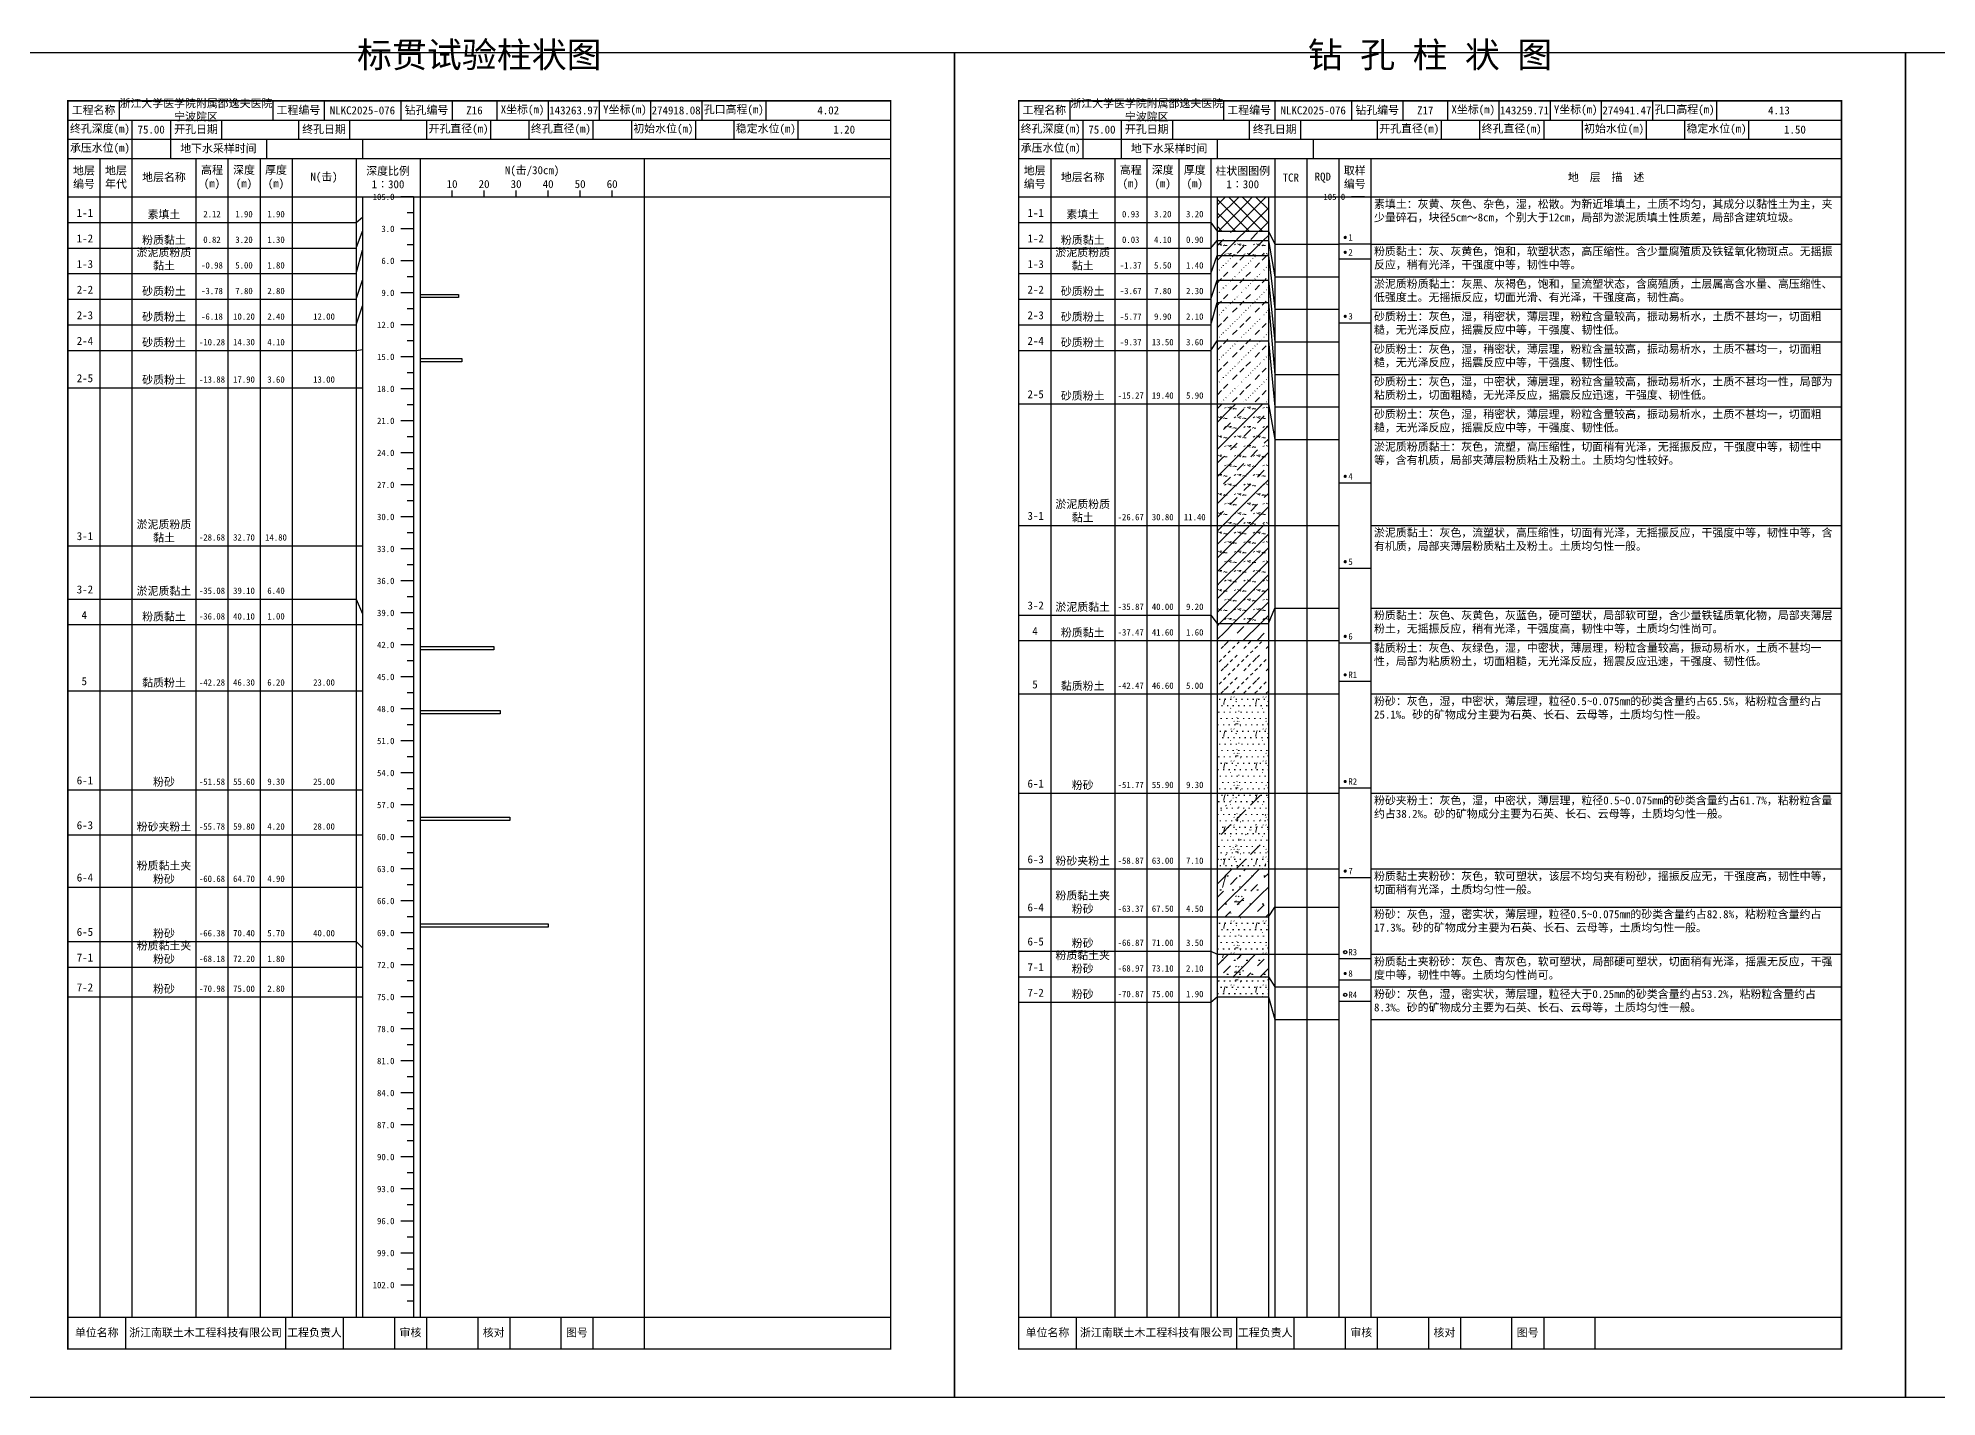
# Model space of a CAD drawing. Extents: x 297 to 65340, y 0 to 425.
# Drawn here: x 37136 to 37729, y 0 to 425 of the extents above; entities that cross this region are included whole.
import ezdxf
from ezdxf.enums import TextEntityAlignment as Align

# ---------------------------------------------------------------- set-up
doc = ezdxf.new("R2010")
doc.units = 0
doc.layers.get('0').update_dxf_attribs({"linetype": 'CONTINUOUS'})
doc.layers.add('FRAME', color=7, linetype='CONTINUOUS')
doc.layers.add('STRATUM', color=7, linetype='CONTINUOUS')
doc.layers.add('HATCH', color=7, linetype='CONTINUOUS', lineweight=13)
doc.styles.add('ST', font='')
doc.styles.get('ST').set_extended_font_data('SimSun')
pattern_1 = [(45, (0, 0), (-4.2426407, 4.2426407), [10, 0]), (45, (1.061, -3.182), (-2.1213203, 6.363961), [3, -3])]
pattern_2 = [(45, (0, 0), (-4.2426407, 4.2426407), [10, 0]), (45, (1.061, -3.182), (-2.1213203, 6.363961), [3, -3]), (26.565, (1.0741, -0.2536), (5.99982296, 5.99981224), [0.567, -12.849]), (0, (0.507, -0.2536), (0, 6), [0.567, -5.433]), (26.565, (-1.5813, 0), (5.99982296, 5.99981224), [0.567, -12.849]), (0, (-1.074, 0.2536), (0, 6), [0.567, -5.433]), (153.435, (0.5071, -0.2536), (-5.9998176, -5.36e-06), [1.134, -12.2826]), (26.565, (4.0741, 2.7464), (5.99982296, 5.99981224), [0.567, -12.849]), (0, (3.507, 2.7464), (0, 6), [0.567, -5.433]), (26.565, (1.4187, 3), (5.99982296, 5.99981224), [0.567, -12.849]), (0, (1.926, 3.2536), (0, 6), [0.567, -5.433]), (153.435, (3.5071, 2.7464), (-5.9998176, -5.36e-06), [1.134, -12.2826])]
pattern_3 = [(45.000006, (0, 0), (-7.3e-07, 6.99998237), [1.971956, -7.927535]), (45.000006, (2.813, 2.829), (-7.3e-07, 6.99998237), [1.99367, -7.905828]), (45.000006, (5.0675, 5.082), (-7.3e-07, 6.99998237), [1.813609, -8.085882]), (26.565052, (0, 3.5), (7.00000042, 7.00000017), [0.0965, -15.555976]), (36.869899, (0.7, 4.2), (6.999999835, 7.000000165), [0.197747, -34.802253]), (315.00001, (3.5, 6.976), (6.99998237, 1.2e-06), [0.033054, -9.866441]), (26.565052, (3.5, 0), (7.00000042, 7.00000017), [0.144749, -15.507727]), (26.565052, (4.2, 0.7), (7.00000042, 7.00000017), [0.10528, -15.547196]), (90.000004, (4.55, 1.05), (-7, -5e-07), [0.028767, -6.971233]), (26.565052, (4.9, 1.4), (7.00000042, 7.00000017), [0.091014, -31.213938]), (36.869899, (5.6, 2.1), (6.999999835, 7.000000165), [0.110692, -34.889308]), (45.000002, (6.3, 2.8), (-2.4e-07, 6.99998237), [0.109112, -9.790383]), (315.00001, (6.914, 3.548), (6.99998237, 1.2e-06), [0.033054, -9.866441]), (36.869898, (1.4, 4.9), (6.999999957, 7.000000043), [0.10224, -34.89776]), (53.130103, (2.1, 5.6), (13.999999763, 21.00000016), [0.134384, -34.865616]), (53.130103, (2.8, 6.3), (13.999999763, 21.00000016), [0.126246, -34.873754])]
pattern_4 = [(82.875, (-0.8346, -1.206), (0.00036925, 10.00017644), [0.08929, -80.53371]), (143.13, (-0.7336, -1.2818), (-29.99996427, 20.00005359), [0.12627, -49.87373]), (172.875, (-0.5564, -1.304), (-70.000245666, 9.99966033), [0.17857, -80.44443]), (206.565, (-0.378, -1.2147), (-9.99970493, -9.99968706), [0.19954, -22.16046]), (243.435, (-0.2887, -1.0363), (8.93e-06, -9.999696), [0.19954, -22.16146]), (255.964, (-0.1994, -0.679), (-0.00020004, -9.99950129), [0.36813, -40.86287]), (255.964, (0.1106, 0.561), (-0.00020004, -9.99950129), [1.27838, -39.95262]), (255.964, (0.179, 0.835), (-0.00020004, -9.99950129), [0.28235, -40.94865]), (216.87, (0.3694, 1.0892), (-9.99998214, -10.00001786), [0.12627, -49.87373]), (243.435, (0.2683, 1.0135), (8.93e-06, -9.999696), [0.19954, -22.16146]), (206.565, (0.548, 1.1785), (-9.99970493, -9.99968706), [0.19954, -22.16046]), (172.875, (0.725, 1.1563), (-70.000245666, 9.99966033), [0.17857, -80.44443]), (143.13, (0.826, 1.0806), (-29.99996427, 20.00005359), [0.12627, -49.87373]), (82.875, (0.815, 0.992), (0.00036925, 10.00017644), [0.08929, -80.53371]), (0, (-0.33, 0.34), (0, 10), [0.89286, -9.10714]), (0, (0.025, 0), (1, 2), [0, -1.75]), (0, (0, 0.025), (1, 2), [0, -1.75]), (0, (0, 0), (1, 2), [0, -1.75]), (0, (-0.025, 0), (1, 2), [0, -1.75]), (0, (0, -0.025), (1, 2), [0, -1.75])]
pattern_5 = [(82.875, (-1.8361, -2.6533), (0.00081235, 22.00038817), [0.196438, -177.174162]), (143.13, (-1.614, -2.82), (-65.9999214, 44.0001179), [0.277794, -109.722206]), (172.875, (-1.224, -2.8687), (-154.00054047, 21.99925272), [0.392854, -176.977746]), (206.565, (-0.831, -2.672), (-21.9993508, -21.9993115), [0.438988, -48.753012]), (243.435, (-0.635, -2.28), (1.96e-05, -21.9993312), [0.438988, -48.755212]), (255.964, (-0.4387, -1.494), (-0.0004401, -21.9989028), [0.809886, -89.898314]), (255.964, (0.2434, 1.2344), (-0.0004401, -21.9989028), [2.812436, -87.895764]), (255.964, (0.394, 1.837), (-0.0004401, -21.9989028), [0.62117, -90.08703]), (216.87, (0.8126, 2.3963), (-21.9999607, -22.0000393), [0.277794, -109.722206]), (243.435, (0.59, 2.23), (1.96e-05, -21.9993312), [0.438988, -48.755212]), (206.565, (1.205, 2.593), (-21.9993508, -21.9993115), [0.438988, -48.753012]), (172.875, (1.595, 2.544), (-154.00054047, 21.99925272), [0.392854, -176.977746]), (143.13, (1.8173, 2.3772), (-65.9999214, 44.0001179), [0.277794, -109.722206]), (82.875, (1.793, 2.1823), (0.00081235, 22.00038817), [0.196438, -177.174162]), (0, (-0.725, 0.748), (0, 22), [1.964292, -20.035708]), (0, (0.055, 0), (2.2, 4.4), [0, -3.85]), (0, (0, 0.055), (2.2, 4.4), [0, -3.85]), (0, (0, 0), (2.2, 4.4), [0, -3.85]), (0, (-0.055, 0), (2.2, 4.4), [0, -3.85]), (0, (0, -0.055), (2.2, 4.4), [0, -3.85])]

# ---------------------------------------------------------------- blocks, each defined once
blk = doc.blocks.new('SolidCircle')
at = {"const_width": 0.5}
blk.add_lwpolyline([(-0.25, 0, 1), (0.25, 0, 1)], format="xyb", close=True, dxfattribs=at)

msp = doc.modelspace()

# ---------------------------------------------------------------- hatches: boundary and pattern name
at = {"layer": 'HATCH'}
h = msp.add_hatch(dxfattribs=at)
h.set_pattern_fill('STT', color=256, style=0)
h.set_pattern_definition([(45, (0, 0), (-2.12132034, 2.12132034), [10, 0]), (135, (0, 0), (-2.12132034, -2.12132034), [10, 0])])
h.paths.add_polyline_path([(37520, 375), (37504, 375), (37504, 364.33), (37520, 364.33)])
h = msp.add_hatch(dxfattribs=at)
h.set_pattern_fill('FZNT', color=256, style=0)
h.set_pattern_definition(pattern_1)
h.paths.add_polyline_path([(37520, 364.33), (37504, 364.33), (37504, 361.33), (37520, 361.33)])
h = msp.add_hatch(dxfattribs=at)
h.set_pattern_fill('YNFNT', color=256, style=0)
h.set_pattern_definition(pattern_2)
h.paths.add_polyline_path([(37520, 361.33), (37504, 361.33), (37504, 356.67), (37520, 356.67)])
h = msp.add_hatch(dxfattribs=at)
h.set_pattern_fill('SZFT', color=256, style=0)
h.set_pattern_definition(pattern_3)
h.paths.add_polyline_path([(37520, 356.67), (37504, 356.67), (37504, 349), (37520, 349)])
h = msp.add_hatch(dxfattribs=at)
h.set_pattern_fill('SZFT', color=256, style=0)
h.set_pattern_definition(pattern_3)
h.paths.add_polyline_path([(37520, 349), (37504, 349), (37504, 342), (37520, 342)])
h = msp.add_hatch(dxfattribs=at)
h.set_pattern_fill('SZFT', color=256, style=0)
h.set_pattern_definition(pattern_3)
h.paths.add_polyline_path([(37520, 342), (37504, 342), (37504, 330), (37520, 330)])
h = msp.add_hatch(dxfattribs=at)
h.set_pattern_fill('SZFT', color=256, style=0)
h.set_pattern_definition(pattern_3)
h.paths.add_polyline_path([(37520, 330), (37504, 330), (37504, 310.33), (37520, 310.33)])
h = msp.add_hatch(dxfattribs=at)
h.set_pattern_fill('YNFNT', color=256, style=0)
h.set_pattern_definition(pattern_2)
h.paths.add_polyline_path([(37520, 310.33), (37504, 310.33), (37504, 272.33), (37520, 272.33)])
h = msp.add_hatch(dxfattribs=at)
h.set_pattern_fill('YNNT', color=256, style=0)
h.set_pattern_definition([(45, (0, 0), (-2.12132034, 2.12132034), [10, 0]), (26.565, (1.0741, -0.2536), (5.99982296, 5.99981224), [0.567, -12.849]), (0, (0.507, -0.2536), (0, 6), [0.567, -5.433]), (26.565, (-1.5813, 0), (5.99982296, 5.99981224), [0.567, -12.849]), (0, (-1.074, 0.2536), (0, 6), [0.567, -5.433]), (153.435, (0.5071, -0.2536), (-5.9998176, -5.36e-06), [1.134, -12.2826]), (26.565, (4.0741, 2.7464), (5.99982296, 5.99981224), [0.567, -12.849]), (0, (3.507, 2.7464), (0, 6), [0.567, -5.433]), (26.565, (1.4187, 3), (5.99982296, 5.99981224), [0.567, -12.849]), (0, (1.926, 3.2536), (0, 6), [0.567, -5.433]), (153.435, (3.5071, 2.7464), (-5.9998176, -5.36e-06), [1.134, -12.2826])])
h.paths.add_polyline_path([(37520, 272.33), (37504, 272.33), (37504, 241.67), (37520, 241.67)])
h = msp.add_hatch(dxfattribs=at)
h.set_pattern_fill('FZNT', color=256, style=0)
h.set_pattern_definition(pattern_1)
h.paths.add_polyline_path([(37520, 241.67), (37504, 241.67), (37504, 236.33), (37520, 236.33)])
h = msp.add_hatch(dxfattribs=at)
h.set_pattern_fill('NZFT', color=256, style=0)
h.set_pattern_definition([(45.000005, (0, 0), (-6e-07, 6.99998237), [0.947297, -8.952198]), (45.000005, (1.4, 1.4), (-6e-07, 6.99998237), [0.986898, -8.912597]), (45.000005, (2.8, 2.8), (-6e-07, 6.99998237), [1.060182, -8.839313]), (45.000005, (4.2, 4.2), (-6e-07, 6.99998237), [0.949178, -8.950318]), (45.000005, (5.6, 5.6), (-6e-07, 6.99998237), [1.036501, -8.862994]), (45.000005, (3.5, 0), (-6e-07, 6.99998237), [1.013348, -8.886147]), (45.000005, (4.9, 1.4), (-6e-07, 6.99998237), [1.078956, -12.120371]), (45.000005, (6.3, 2.8), (-6e-07, 6.99998237), [0.998824, -8.900671]), (45.000003, (0.7, 4.2), (-3.7e-07, 6.99998237), [1.05533, -8.844165]), (45.000003, (2.1, 5.6), (-3.7e-07, 6.99998237), [1.036501, -8.862994])])
h.paths.add_polyline_path([(37520, 236.33), (37504, 236.33), (37504, 219.67), (37520, 219.67)])
h = msp.add_hatch(dxfattribs=at)
h.set_pattern_fill('FS', color=256, style=0)
h.set_pattern_definition(pattern_4)
h.paths.add_polyline_path([(37520, 219.67), (37504, 219.67), (37504, 188.67), (37520, 188.67)])
h = msp.add_hatch(dxfattribs=at)
h.set_pattern_fill('FS', color=256, style=0)
h.set_pattern_definition(pattern_4)
h.paths.add_polyline_path([(37520, 188.67), (37504, 188.67), (37504, 165), (37520, 165)])
h = msp.add_hatch(dxfattribs=at)
h.set_pattern_fill('SZFT', color=256, scale=2.2, style=0)
h.set_pattern_definition([(45.000006, (0, 0), (-1.6e-06, 15.3999612), [4.338303, -17.440577]), (45.000006, (6.188, 6.223), (-1.6e-06, 15.3999612), [4.386074, -17.3928216]), (45.000006, (11.148, 11.181), (-1.6e-06, 15.3999612), [3.98994, -17.7889404]), (26.565052, (0, 7.7), (15.4000009, 15.4000004), [0.2123, -34.223147]), (36.869899, (1.54, 9.24), (15.39999964, 15.40000036), [0.4350434, -76.5649566]), (315.00001, (7.7, 15.347), (15.3999612, 2.7e-06), [0.072719, -21.70617]), (26.565052, (7.7, 0), (15.4000009, 15.4000004), [0.318448, -34.1169994]), (26.565052, (9.24, 1.54), (15.4000009, 15.4000004), [0.231616, -34.203831]), (90.000004, (10.01, 2.31), (-15.4, -1e-06), [0.0632874, -15.3367126]), (26.565052, (10.78, 3.08), (15.4000009, 15.4000004), [0.200231, -68.670664]), (36.869899, (12.32, 4.62), (15.39999964, 15.40000036), [0.2435224, -76.7564776]), (45.000002, (13.86, 6.16), (-5e-07, 15.3999612), [0.2400464, -21.5388426]), (315.00001, (15.211, 7.805), (15.3999612, 2.7e-06), [0.072719, -21.70617]), (36.869898, (3.08, 10.78), (15.3999999, 15.4000001), [0.224928, -76.775072]), (53.130103, (4.62, 12.32), (30.79999948, 46.20000035), [0.295645, -76.704355]), (53.130103, (6.16, 13.86), (30.79999948, 46.20000035), [0.277741, -76.722259])])
h.paths.add_polyline_path([(37520, 188.67), (37504, 188.67), (37504, 165), (37520, 165)])
h = msp.add_hatch(dxfattribs=at)
h.set_pattern_fill('FZNT', color=256, style=0)
h.set_pattern_definition(pattern_1)
h.paths.add_polyline_path([(37520, 165), (37504, 165), (37504, 150), (37520, 150)])
h = msp.add_hatch(dxfattribs=at)
h.set_pattern_fill('FS', color=256, scale=2.2, style=0)
h.set_pattern_definition(pattern_5)
h.paths.add_polyline_path([(37520, 165), (37504, 165), (37504, 150), (37520, 150)])
h = msp.add_hatch(dxfattribs=at)
h.set_pattern_fill('FS', color=256, style=0)
h.set_pattern_definition(pattern_4)
h.paths.add_polyline_path([(37520, 150), (37504, 150), (37504, 138.33), (37520, 138.33)])
h = msp.add_hatch(dxfattribs=at)
h.set_pattern_fill('FZNT', color=256, style=0)
h.set_pattern_definition(pattern_1)
h.paths.add_polyline_path([(37520, 138.33), (37504, 138.33), (37504, 131.33), (37520, 131.33)])
h = msp.add_hatch(dxfattribs=at)
h.set_pattern_fill('FS', color=256, scale=2.2, style=0)
h.set_pattern_definition(pattern_5)
h.paths.add_polyline_path([(37520, 138.33), (37504, 138.33), (37504, 131.33), (37520, 131.33)])
h = msp.add_hatch(dxfattribs=at)
h.set_pattern_fill('FS', color=256, style=0)
h.set_pattern_definition(pattern_4)
h.paths.add_polyline_path([(37520, 131.33), (37504, 131.33), (37504, 125), (37520, 125)])

# ---------------------------------------------------------------- linework, layer by layer
at = {"layer": 'FRAME', "color": 245, "linetype": 'Continuous'}
for points in [[(37125, 0), (37422, 0), (37422, 420), (37125, 420)], [(37422, 0), (37719, 0), (37719, 420), (37422, 420)], [(37719, 0), (38016, 0), (38016, 420), (37719, 420)]]:
    msp.add_lwpolyline(points, close=True, dxfattribs=at)
at = {"layer": 'FRAME', "linetype": 'Continuous', "const_width": 0.5}
for points in [[(37145, 15), (37402, 15), (37402, 405), (37145, 405)], [(37442, 15), (37699, 15), (37699, 405), (37442, 405)]]:
    msp.add_lwpolyline(points, close=True, dxfattribs=at)
at = {"layer": 'FRAME', "color": 0, "linetype": 'Continuous'}
for points in [[(37161, 405), (37161, 399)], [(37209, 405), (37209, 399)], [(37225, 405), (37225, 399)], [(37249, 405), (37249, 399)], [(37265, 405), (37265, 399)], [(37279, 405), (37279, 399)], [(37295, 405), (37295, 399)], [(37311, 405), (37311, 399)], [(37327, 405), (37327, 399)], [(37343, 405), (37343, 399)], [(37363, 405), (37363, 399)], [(37402, 405), (37402, 399)], [(37458, 405), (37458, 399)], [(37506, 405), (37506, 399)], [(37522, 405), (37522, 399)], [(37546, 405), (37546, 399)], [(37562, 405), (37562, 399)], [(37576, 405), (37576, 399)], [(37592, 405), (37592, 399)], [(37608, 405), (37608, 399)], [(37624, 405), (37624, 399)], [(37640, 405), (37640, 399)], [(37660, 405), (37660, 399)], [(37699, 405), (37699, 399)], [(37145, 399), (37402, 399)], [(37165, 399), (37165, 393)], [(37177, 399), (37177, 393)], [(37193, 399), (37193, 393)], [(37217, 399), (37217, 393)], [(37233, 399), (37233, 393)], [(37257, 399), (37257, 393)], [(37277, 399), (37277, 393)], [(37289, 399), (37289, 393)], [(37309, 399), (37309, 393)], [(37321, 399), (37321, 393)], [(37341, 399), (37341, 393)], [(37353, 399), (37353, 393)], [(37373, 399), (37373, 393)], [(37402, 399), (37402, 393)], [(37442, 399), (37699, 399)], [(37462, 399), (37462, 393)], [(37474, 399), (37474, 393)], [(37490, 399), (37490, 393)], [(37514, 399), (37514, 393)], [(37530, 399), (37530, 393)], [(37554, 399), (37554, 393)], [(37574, 399), (37574, 393)], [(37586, 399), (37586, 393)], [(37606, 399), (37606, 393)], [(37618, 399), (37618, 393)], [(37638, 399), (37638, 393)], [(37650, 399), (37650, 393)], [(37670, 399), (37670, 393)], [(37699, 399), (37699, 393)], [(37145, 393), (37402, 393)], [(37165, 393), (37165, 387)], [(37177, 393), (37177, 387)], [(37207, 393), (37207, 387)], [(37237, 393), (37237, 387)], [(37442, 393), (37699, 393)], [(37462, 393), (37462, 387)], [(37474, 393), (37474, 387)], [(37504, 393), (37504, 387)], [(37534, 393), (37534, 387)], [(37145, 387), (37402, 387)], [(37155, 387), (37155, 25)], [(37165, 387), (37165, 25)], [(37185, 387), (37185, 25)], [(37195, 387), (37195, 25)], [(37205, 387), (37205, 25)], [(37215, 387), (37215, 25)], [(37235, 387), (37235, 25)], [(37255, 387), (37255, 25)], [(37325, 387), (37325, 25)], [(37442, 387), (37699, 387)], [(37452, 387), (37452, 25)], [(37472, 387), (37472, 25)], [(37482, 387), (37482, 25)], [(37492, 387), (37492, 25)], [(37502, 387), (37502, 25)], [(37522, 387), (37522, 25)], [(37532, 387), (37532, 25)], [(37542, 387), (37542, 25)], [(37552, 387), (37552, 25)], [(37699, 387), (37699, 25)], [(37145, 375), (37402, 375)], [(37237, 375), (37237, 25)], [(37253, 375), (37253, 25)], [(37265, 375), (37265, 377)], [(37275, 375), (37275, 377)], [(37285, 375), (37285, 377)], [(37295, 375), (37295, 377)], [(37305, 375), (37305, 377)], [(37315, 375), (37315, 377)], [(37442, 375), (37699, 375)], [(37504, 375), (37504, 25)], [(37520, 375), (37520, 25)], [(37145, 25), (37402, 25)], [(37163, 25), (37163, 15)], [(37213, 25), (37213, 15)], [(37231, 25), (37231, 15)], [(37247, 25), (37247, 15)], [(37257, 25), (37257, 15)], [(37273, 25), (37273, 15)], [(37283, 25), (37283, 15)], [(37299, 25), (37299, 15)], [(37309, 25), (37309, 15)], [(37325, 25), (37325, 15)], [(37442, 25), (37699, 25)], [(37460, 25), (37460, 15)], [(37510, 25), (37510, 15)], [(37528, 25), (37528, 15)], [(37544, 25), (37544, 15)], [(37554, 25), (37554, 15)], [(37570, 25), (37570, 15)], [(37580, 25), (37580, 15)], [(37596, 25), (37596, 15)], [(37606, 25), (37606, 15)], [(37622, 25), (37622, 15)]]:
    msp.add_lwpolyline(points, dxfattribs=at)
at = {"layer": 'STRATUM', "linetype": 'Continuous'}
for points in [[(37253, 375), (37249, 375)], [(37550, 375), (37546, 375)], [(37235, 367), (37237, 368.67)], [(37253, 370), (37251, 370)], [(37145, 367), (37155, 367)], [(37155, 367), (37165, 367)], [(37165, 367), (37185, 367)], [(37185, 367), (37195, 367)], [(37195, 367), (37205, 367)], [(37205, 367), (37215, 367)], [(37215, 367), (37235, 367)], [(37235, 359), (37237, 364.33)], [(37253, 365), (37249, 365)], [(37442, 367), (37452, 367)], [(37452, 367), (37472, 367)], [(37472, 367), (37482, 367)], [(37482, 367), (37492, 367)], [(37492, 367), (37502, 367)], [(37502, 367), (37504, 364.33), (37520, 364.33), (37522, 360.23)], [(37145, 359), (37155, 359)], [(37155, 359), (37165, 359)], [(37165, 359), (37185, 359)], [(37185, 359), (37195, 359)], [(37195, 359), (37205, 359)], [(37205, 359), (37215, 359)], [(37215, 359), (37235, 359)], [(37235, 351), (37237, 358.33)], [(37253, 360), (37251, 360)], [(37442, 359), (37452, 359)], [(37452, 359), (37472, 359)], [(37472, 359), (37482, 359)], [(37482, 359), (37492, 359)], [(37492, 359), (37502, 359)], [(37502, 359), (37504, 361.33), (37520, 361.33), (37522, 350.06)], [(37502, 351), (37504, 356.67), (37520, 356.67), (37522, 339.88)], [(37522, 360.23), (37532, 360.23)], [(37532, 360.23), (37542, 360.23)], [(37542, 360.33), (37552, 360.33)], [(37552, 360.23), (37699, 360.23)], [(37145, 351), (37155, 351)], [(37155, 351), (37165, 351)], [(37165, 351), (37185, 351)], [(37185, 351), (37195, 351)], [(37195, 351), (37205, 351)], [(37205, 351), (37215, 351)], [(37215, 351), (37235, 351)], [(37253, 355), (37249, 355)], [(37442, 351), (37452, 351)], [(37452, 351), (37472, 351)], [(37472, 351), (37482, 351)], [(37482, 351), (37492, 351)], [(37492, 351), (37502, 351)], [(37522, 350.06), (37532, 350.06)], [(37532, 350.06), (37542, 350.06)], [(37542, 355.67), (37552, 355.67)], [(37552, 350.06), (37699, 350.06)], [(37235, 343), (37237, 349)], [(37253, 345), (37249, 345)], [(37253, 350), (37251, 350)], [(37255, 344.5), (37267, 344.5), (37267, 343.5), (37255, 343.5)], [(37502, 343), (37504, 349), (37520, 349), (37522, 329.7)], [(37145, 343), (37155, 343)], [(37155, 343), (37165, 343)], [(37165, 343), (37185, 343)], [(37185, 343), (37195, 343)], [(37195, 343), (37205, 343)], [(37205, 343), (37215, 343)], [(37215, 343), (37235, 343)], [(37235, 335), (37237, 341)], [(37253, 340), (37251, 340)], [(37442, 343), (37452, 343)], [(37452, 343), (37472, 343)], [(37472, 343), (37482, 343)], [(37482, 343), (37492, 343)], [(37492, 343), (37502, 343)], [(37502, 335), (37504, 342), (37520, 342), (37522, 319.53)], [(37522, 339.88), (37532, 339.88)], [(37532, 339.88), (37542, 339.88)], [(37552, 339.88), (37699, 339.88)], [(37145, 335), (37155, 335)], [(37155, 335), (37165, 335)], [(37165, 335), (37185, 335)], [(37185, 335), (37195, 335)], [(37195, 335), (37205, 335)], [(37205, 335), (37215, 335)], [(37215, 335), (37235, 335)], [(37253, 335), (37249, 335)], [(37442, 335), (37452, 335)], [(37452, 335), (37472, 335)], [(37472, 335), (37482, 335)], [(37482, 335), (37492, 335)], [(37492, 335), (37502, 335)], [(37542, 335.67), (37552, 335.67)], [(37145, 327), (37155, 327)], [(37155, 327), (37165, 327)], [(37165, 327), (37185, 327)], [(37185, 327), (37195, 327)], [(37195, 327), (37205, 327)], [(37205, 327), (37215, 327)], [(37215, 327), (37235, 327)], [(37235, 327), (37237, 327.33)], [(37253, 330), (37251, 330)], [(37442, 327), (37452, 327)], [(37452, 327), (37472, 327)], [(37472, 327), (37482, 327)], [(37482, 327), (37492, 327)], [(37492, 327), (37502, 327)], [(37502, 327), (37504, 330), (37520, 330), (37522, 309.35)], [(37522, 329.7), (37532, 329.7)], [(37532, 329.7), (37542, 329.7)], [(37552, 329.7), (37699, 329.7)], [(37253, 325), (37249, 325)], [(37255, 324.5), (37268, 324.5), (37268, 323.5), (37255, 323.5)], [(37145, 315.33), (37155, 315.33)], [(37155, 315.33), (37165, 315.33)], [(37165, 315.33), (37185, 315.33)], [(37185, 315.33), (37195, 315.33)], [(37195, 315.33), (37205, 315.33)], [(37205, 315.33), (37215, 315.33)], [(37215, 315.33), (37235, 315.33)], [(37235, 315.33), (37237, 315.33)], [(37253, 315), (37249, 315)], [(37253, 320), (37251, 320)], [(37522, 319.53), (37532, 319.53)], [(37532, 319.53), (37542, 319.53)], [(37552, 319.53), (37699, 319.53)], [(37253, 310), (37251, 310)], [(37442, 310.33), (37452, 310.33)], [(37452, 310.33), (37472, 310.33)], [(37472, 310.33), (37482, 310.33)], [(37482, 310.33), (37492, 310.33)], [(37492, 310.33), (37502, 310.33)], [(37502, 310.33), (37504, 310.33), (37520, 310.33), (37522, 299.17)], [(37522, 309.35), (37532, 309.35)], [(37532, 309.35), (37542, 309.35)], [(37552, 309.35), (37699, 309.35)], [(37253, 305), (37249, 305)], [(37253, 300), (37251, 300)], [(37522, 299.17), (37532, 299.17)], [(37532, 299.17), (37542, 299.17)], [(37552, 299.17), (37699, 299.17)], [(37253, 295), (37249, 295)], [(37253, 285), (37249, 285)], [(37253, 290), (37251, 290)], [(37542, 285.67), (37552, 285.67)], [(37253, 280), (37251, 280)], [(37253, 275), (37249, 275)], [(37253, 270), (37251, 270)], [(37442, 272.33), (37452, 272.33)], [(37452, 272.33), (37472, 272.33)], [(37472, 272.33), (37482, 272.33)], [(37482, 272.33), (37492, 272.33)], [(37492, 272.33), (37502, 272.33)], [(37502, 272.33), (37504, 272.33), (37520, 272.33), (37522, 272.33)], [(37522, 272.33), (37532, 272.33)], [(37532, 272.33), (37542, 272.33)], [(37552, 272.33), (37699, 272.33)], [(37145, 266), (37155, 266)], [(37155, 266), (37165, 266)], [(37165, 266), (37185, 266)], [(37185, 266), (37195, 266)], [(37195, 266), (37205, 266)], [(37205, 266), (37215, 266)], [(37215, 266), (37235, 266)], [(37235, 266), (37237, 266)], [(37253, 265), (37249, 265)], [(37253, 260), (37251, 260)], [(37542, 259), (37552, 259)], [(37145, 249.33), (37155, 249.33)], [(37155, 249.33), (37165, 249.33)], [(37165, 249.33), (37185, 249.33)], [(37185, 249.33), (37195, 249.33)], [(37195, 249.33), (37205, 249.33)], [(37205, 249.33), (37215, 249.33)], [(37215, 249.33), (37235, 249.33)], [(37235, 249.33), (37237, 244.67)], [(37253, 255), (37249, 255)], [(37253, 250), (37251, 250)], [(37253, 245), (37249, 245)], [(37442, 244.33), (37452, 244.33)], [(37452, 244.33), (37472, 244.33)], [(37472, 244.33), (37482, 244.33)], [(37482, 244.33), (37492, 244.33)], [(37492, 244.33), (37502, 244.33)], [(37502, 244.33), (37504, 241.67), (37520, 241.67), (37522, 246.51)], [(37522, 246.51), (37532, 246.51)], [(37532, 246.51), (37542, 246.51)], [(37552, 246.51), (37699, 246.51)], [(37145, 241.33), (37155, 241.33)], [(37155, 241.33), (37165, 241.33)], [(37165, 241.33), (37185, 241.33)], [(37185, 241.33), (37195, 241.33)], [(37195, 241.33), (37205, 241.33)], [(37205, 241.33), (37215, 241.33)], [(37215, 241.33), (37235, 241.33)], [(37235, 241.33), (37237, 241.33)], [(37253, 240), (37251, 240)], [(37253, 235), (37249, 235)], [(37255, 234.5), (37278, 234.5), (37278, 233.5), (37255, 233.5)], [(37442, 236.33), (37452, 236.33)], [(37452, 236.33), (37472, 236.33)], [(37472, 236.33), (37482, 236.33)], [(37482, 236.33), (37492, 236.33)], [(37492, 236.33), (37502, 236.33)], [(37502, 236.33), (37504, 236.33), (37520, 236.33), (37522, 236.33)], [(37522, 236.33), (37532, 236.33)], [(37532, 236.33), (37542, 236.33)], [(37542, 235.67), (37552, 235.67)], [(37552, 236.33), (37699, 236.33)], [(37253, 230), (37251, 230)], [(37145, 220.67), (37155, 220.67)], [(37155, 220.67), (37165, 220.67)], [(37165, 220.67), (37185, 220.67)], [(37185, 220.67), (37195, 220.67)], [(37195, 220.67), (37205, 220.67)], [(37205, 220.67), (37215, 220.67)], [(37215, 220.67), (37235, 220.67)], [(37235, 220.67), (37237, 220.67)], [(37253, 225), (37249, 225)], [(37253, 220), (37251, 220)], [(37442, 219.67), (37452, 219.67)], [(37452, 219.67), (37472, 219.67)], [(37472, 219.67), (37482, 219.67)], [(37482, 219.67), (37492, 219.67)], [(37492, 219.67), (37502, 219.67)], [(37502, 219.67), (37504, 219.67), (37520, 219.67), (37522, 219.67)], [(37522, 219.67), (37532, 219.67)], [(37532, 219.67), (37542, 219.67)], [(37542, 223.67), (37552, 223.67)], [(37552, 219.67), (37699, 219.67)], [(37253, 215), (37249, 215)], [(37255, 214.5), (37280, 214.5), (37280, 213.5), (37255, 213.5)], [(37253, 210), (37251, 210)], [(37253, 205), (37249, 205)], [(37253, 200), (37251, 200)], [(37253, 195), (37249, 195)], [(37253, 190), (37251, 190)], [(37542, 190.33), (37552, 190.33)], [(37145, 189.67), (37155, 189.67)], [(37155, 189.67), (37165, 189.67)], [(37165, 189.67), (37185, 189.67)], [(37185, 189.67), (37195, 189.67)], [(37195, 189.67), (37205, 189.67)], [(37205, 189.67), (37215, 189.67)], [(37215, 189.67), (37235, 189.67)], [(37235, 189.67), (37237, 189.67)], [(37253, 185), (37249, 185)], [(37442, 188.67), (37452, 188.67)], [(37452, 188.67), (37472, 188.67)], [(37472, 188.67), (37482, 188.67)], [(37482, 188.67), (37492, 188.67)], [(37492, 188.67), (37502, 188.67)], [(37502, 188.67), (37504, 188.67), (37520, 188.67), (37522, 188.67)], [(37522, 188.67), (37532, 188.67)], [(37532, 188.67), (37542, 188.67)], [(37552, 188.67), (37699, 188.67)], [(37253, 180), (37251, 180)], [(37255, 181.17), (37283, 181.17), (37283, 180.17), (37255, 180.17)], [(37145, 175.67), (37155, 175.67)], [(37155, 175.67), (37165, 175.67)], [(37165, 175.67), (37185, 175.67)], [(37185, 175.67), (37195, 175.67)], [(37195, 175.67), (37205, 175.67)], [(37205, 175.67), (37215, 175.67)], [(37215, 175.67), (37235, 175.67)], [(37235, 175.67), (37237, 175.67)], [(37253, 175), (37249, 175)], [(37253, 170), (37251, 170)], [(37253, 165), (37249, 165)], [(37442, 165), (37452, 165)], [(37452, 165), (37472, 165)], [(37472, 165), (37482, 165)], [(37482, 165), (37492, 165)], [(37492, 165), (37502, 165)], [(37502, 165), (37504, 165), (37520, 165), (37522, 165)], [(37522, 165), (37532, 165)], [(37532, 165), (37542, 165)], [(37542, 162.33), (37552, 162.33)], [(37552, 165), (37699, 165)], [(37145, 159.33), (37155, 159.33)], [(37155, 159.33), (37165, 159.33)], [(37165, 159.33), (37185, 159.33)], [(37185, 159.33), (37195, 159.33)], [(37195, 159.33), (37205, 159.33)], [(37205, 159.33), (37215, 159.33)], [(37215, 159.33), (37235, 159.33)], [(37235, 159.33), (37237, 159.33)], [(37253, 155), (37249, 155)], [(37253, 160), (37251, 160)], [(37253, 150), (37251, 150)], [(37442, 150), (37452, 150)], [(37452, 150), (37472, 150)], [(37472, 150), (37482, 150)], [(37482, 150), (37492, 150)], [(37492, 150), (37502, 150)], [(37502, 150), (37504, 150), (37520, 150), (37522, 153.1)], [(37522, 153.1), (37532, 153.1)], [(37532, 153.1), (37542, 153.1)], [(37552, 153.1), (37699, 153.1)], [(37253, 145), (37249, 145)], [(37255, 147.83), (37295, 147.83), (37295, 146.83), (37255, 146.83)], [(37145, 142.33), (37155, 142.33)], [(37155, 142.33), (37165, 142.33)], [(37165, 142.33), (37185, 142.33)], [(37185, 142.33), (37195, 142.33)], [(37195, 142.33), (37205, 142.33)], [(37205, 142.33), (37215, 142.33)], [(37215, 142.33), (37235, 142.33)], [(37235, 142.33), (37237, 140.33)], [(37253, 140), (37251, 140)], [(37442, 139.33), (37452, 139.33)], [(37452, 139.33), (37472, 139.33)], [(37472, 139.33), (37482, 139.33)], [(37482, 139.33), (37492, 139.33)], [(37492, 139.33), (37502, 139.33)], [(37502, 139.33), (37504, 138.33), (37520, 138.33), (37522, 138.33)], [(37522, 138.33), (37532, 138.33)], [(37532, 138.33), (37542, 138.33)], [(37542, 137), (37552, 137)], [(37552, 138.33), (37699, 138.33)], [(37145, 134.33), (37155, 134.33)], [(37155, 134.33), (37165, 134.33)], [(37165, 134.33), (37185, 134.33)], [(37185, 134.33), (37195, 134.33)], [(37195, 134.33), (37205, 134.33)], [(37205, 134.33), (37215, 134.33)], [(37215, 134.33), (37235, 134.33)], [(37235, 134.33), (37237, 134.33)], [(37253, 135), (37249, 135)], [(37442, 131.33), (37452, 131.33)], [(37452, 131.33), (37472, 131.33)], [(37472, 131.33), (37482, 131.33)], [(37482, 131.33), (37492, 131.33)], [(37492, 131.33), (37502, 131.33)], [(37502, 131.33), (37504, 131.33), (37520, 131.33), (37522, 128.16)], [(37145, 125), (37155, 125)], [(37155, 125), (37165, 125)], [(37165, 125), (37185, 125)], [(37185, 125), (37195, 125)], [(37195, 125), (37205, 125)], [(37205, 125), (37215, 125)], [(37215, 125), (37235, 125)], [(37235, 125), (37237, 125)], [(37253, 125), (37249, 125)], [(37253, 130), (37251, 130)], [(37502, 123.33), (37504, 125), (37520, 125), (37522, 117.98)], [(37522, 128.16), (37532, 128.16)], [(37532, 128.16), (37542, 128.16)], [(37542, 130.33), (37552, 130.33)], [(37552, 128.16), (37699, 128.16)], [(37253, 120), (37251, 120)], [(37442, 123.33), (37452, 123.33)], [(37452, 123.33), (37472, 123.33)], [(37472, 123.33), (37482, 123.33)], [(37482, 123.33), (37492, 123.33)], [(37492, 123.33), (37502, 123.33)], [(37542, 123.67), (37552, 123.67)], [(37253, 115), (37249, 115)], [(37522, 117.98), (37532, 117.98)], [(37532, 117.98), (37542, 117.98)], [(37552, 117.98), (37699, 117.98)], [(37253, 110), (37251, 110)], [(37253, 105), (37249, 105)], [(37253, 95), (37249, 95)], [(37253, 100), (37251, 100)], [(37253, 90), (37251, 90)], [(37253, 85), (37249, 85)], [(37253, 80), (37251, 80)], [(37253, 75), (37249, 75)], [(37253, 70), (37251, 70)], [(37253, 65), (37249, 65)], [(37253, 60), (37251, 60)], [(37253, 55), (37249, 55)], [(37253, 50), (37251, 50)], [(37253, 45), (37249, 45)], [(37253, 40), (37251, 40)], [(37253, 35), (37249, 35)], [(37253, 30), (37251, 30)]]:
    msp.add_lwpolyline(points, dxfattribs=at)
at = {"layer": 'STRATUM'}
for centre in [(37544, 139), (37544, 125.67)]:
    msp.add_circle(centre, 0.5, dxfattribs=at)

# ---------------------------------------------------------------- block references
for p in [(37544, 362.33), (37544, 357.67), (37544, 337.67), (37544, 287.67), (37544, 261), (37544, 237.67), (37544, 225.67), (37544, 192.33), (37544, 164.33), (37544, 132.33)]:
    msp.add_blockref('SolidCircle', p, dxfattribs=at)

# ---------------------------------------------------------------- texts
at = {"layer": 'FRAME', "style": 'ST'}
for s, p in [('标贯试验柱状图', (37273.5, 413)), ('钻 孔 柱 状 图', (37570.5, 413))]:
    msp.add_text(s, height=8, dxfattribs=at).set_placement(p, align=Align.BOTTOM_CENTER)
for s, p in [('10', (37265, 379)), ('20', (37275, 379)), ('30', (37285, 379)), ('40', (37295, 379)), ('50', (37305, 379)), ('60', (37315, 379))]:
    msp.add_text(s, height=2.5, dxfattribs=at).set_placement(p, align=Align.MIDDLE_CENTER)
at = {"layer": 'FRAME', "char_height": 2.5, "attachment_point": 5, "style": 'ST'}
for s, insert, width in [('工程名称', (37153, 402), 16), ('浙江大学医学院附属邵逸夫医院宁波院区', (37185, 402), 48), ('工程编号', (37217, 402), 16), ('钻孔编号', (37257, 402), 16), ('X坐标(m)', (37287, 402), 16), ('Y坐标(m)', (37319, 402), 16), ('孔口高程(m)', (37353, 402), 20), ('工程名称', (37450, 402), 16), ('浙江大学医学院附属邵逸夫医院宁波院区', (37482, 402), 48), ('工程编号', (37514, 402), 16), ('钻孔编号', (37554, 402), 16), ('X坐标(m)', (37584, 402), 16), ('Y坐标(m)', (37616, 402), 16), ('孔口高程(m)', (37650, 402), 20), ('终孔深度(m)', (37155, 396), 20), ('开孔日期', (37185, 396), 16), ('终孔日期', (37225, 396), 16), ('NLKC2025-076', (37237, 402), 24), ('开孔直径(m)', (37267, 396), 20), ('Z16', (37272, 402), 14), ('终孔直径(m)', (37299, 396), 20), ('143263.97', (37303, 402), 16), ('初始水位(m)', (37331, 396), 20), ('274918.08', (37335, 402), 16), ('稳定水位(m)', (37363, 396), 20), ('4.02', (37382.5, 402), 39), ('终孔深度(m)', (37452, 396), 20), ('开孔日期', (37482, 396), 16), ('终孔日期', (37522, 396), 16), ('NLKC2025-076', (37534, 402), 24), ('开孔直径(m)', (37564, 396), 20), ('Z17', (37569, 402), 14), ('终孔直径(m)', (37596, 396), 20), ('143259.71', (37600, 402), 16), ('初始水位(m)', (37628, 396), 20), ('274941.47', (37632, 402), 16), ('稳定水位(m)', (37660, 396), 20), ('4.13', (37679.5, 402), 39), ('承压水位(m)', (37155, 390), 20), ('75.00', (37171, 396), 12), ('地下水采样时间', (37192, 390), 30), ('1.20', (37387.5, 396), 29), ('承压水位(m)', (37452, 390), 20), ('75.00', (37468, 396), 12), ('地下水采样时间', (37489, 390), 30), ('1.50', (37684.5, 396), 29), ('地层编号', (37150, 381), 10), ('地层年代', (37160, 381), 10), ('地层名称', (37175, 381), 20), ('高程\\P(m)', (37190, 381), 10), ('深度\\P(m)', (37200, 381), 10), ('厚度\\P(m)', (37210, 381), 10), ('N(击)', (37225, 381), 20), ('深度比例\\P1∶300', (37245, 381), 20), ('N(击/30cm)', (37290, 383), 70), ('地层编号', (37447, 381), 10), ('地层名称', (37462, 381), 20), ('高程\\P(m)', (37477, 381), 10), ('深度\\P(m)', (37487, 381), 10), ('厚度\\P(m)', (37497, 381), 10), ('柱状图图例\\P1∶300', (37512, 381), 20), ('TCR', (37527, 381), 10), ('RQD', (37537, 381), 10), ('取样编号', (37547, 381), 10), ('地  层  描  述', (37625.5, 381), 147), ('单位名称', (37154, 20), 18), ('浙江南联土木工程科技有限公司', (37188, 20), 50), ('工程负责人', (37222, 20), 18), ('审核', (37252, 20), 10), ('核对', (37278, 20), 10), ('图号', (37304, 20), 10), ('单位名称', (37451, 20), 18), ('浙江南联土木工程科技有限公司', (37485, 20), 50), ('工程负责人', (37519, 20), 18), ('审核', (37549, 20), 10), ('核对', (37575, 20), 10), ('图号', (37601, 20), 10)]:
    msp.add_mtext(s, dxfattribs=dict(at, insert=insert, width=width))
at = {"layer": 'STRATUM', "style": 'ST'}
for s, p in [('105.0', (37247, 375)), ('105.0', (37544, 375)), ('3.0', (37247, 365)), ('6.0', (37247, 355)), ('9.0', (37247, 345)), ('12.0', (37247, 335)), ('15.0', (37247, 325)), ('18.0', (37247, 315)), ('21.0', (37247, 305)), ('24.0', (37247, 295)), ('27.0', (37247, 285)), ('30.0', (37247, 275)), ('33.0', (37247, 265)), ('36.0', (37247, 255)), ('39.0', (37247, 245)), ('42.0', (37247, 235)), ('45.0', (37247, 225)), ('48.0', (37247, 215)), ('51.0', (37247, 205)), ('54.0', (37247, 195)), ('57.0', (37247, 185)), ('60.0', (37247, 175)), ('63.0', (37247, 165)), ('66.0', (37247, 155)), ('69.0', (37247, 145)), ('72.0', (37247, 135)), ('75.0', (37247, 125)), ('78.0', (37247, 115)), ('81.0', (37247, 105)), ('84.0', (37247, 95)), ('87.0', (37247, 85)), ('90.0', (37247, 75)), ('93.0', (37247, 65)), ('96.0', (37247, 55)), ('99.0', (37247, 45)), ('102.0', (37247, 35))]:
    msp.add_text(s, height=2, dxfattribs=at).set_placement(p, align=Align.MIDDLE_RIGHT)
for s, height, p in [('1-1', 2.5, (37147.75, 370)), ('1-1', 2.5, (37444.75, 370)), ('1-2', 2.5, (37147.75, 362)), ('1-2', 2.5, (37444.75, 362)), ('1', 2, (37545, 362.33)), ('2', 2, (37545, 357.67)), ('1-3', 2.5, (37147.75, 354)), ('1-3', 2.5, (37444.75, 354)), ('2-2', 2.5, (37147.75, 346)), ('2-2', 2.5, (37444.75, 346)), ('2-3', 2.5, (37147.75, 338)), ('2-3', 2.5, (37444.75, 338)), ('3', 2, (37545, 337.67)), ('2-4', 2.5, (37147.75, 330)), ('2-4', 2.5, (37444.75, 330)), ('2-5', 2.5, (37147.75, 318.33)), ('2-5', 2.5, (37444.75, 313.33)), ('4', 2, (37545, 287.67)), ('3-1', 2.5, (37444.75, 275.33)), ('3-1', 2.5, (37147.75, 269)), ('5', 2, (37545, 261)), ('3-2', 2.5, (37147.75, 252.33)), ('4', 2.5, (37149.25, 244.33)), ('3-2', 2.5, (37444.75, 247.33)), ('4', 2.5, (37446.25, 239.33)), ('6', 2, (37545, 237.67)), ('R1', 2, (37545, 225.67)), ('5', 2.5, (37149.25, 223.67)), ('5', 2.5, (37446.25, 222.67)), ('6-1', 2.5, (37147.75, 192.67)), ('6-1', 2.5, (37444.75, 191.67)), ('R2', 2, (37545, 192.33)), ('6-3', 2.5, (37147.75, 178.67)), ('6-3', 2.5, (37444.75, 168)), ('6-4', 2.5, (37147.75, 162.33)), ('7', 2, (37545, 164.33)), ('6-4', 2.5, (37444.75, 153)), ('6-5', 2.5, (37147.75, 145.33)), ('6-5', 2.5, (37444.75, 142.33)), ('7-1', 2.5, (37147.75, 137.33)), ('R3', 2, (37545, 139)), ('7-1', 2.5, (37444.75, 134.33)), ('8', 2, (37545, 132.33)), ('7-2', 2.5, (37147.75, 128)), ('7-2', 2.5, (37444.75, 126.33)), ('R4', 2, (37545, 125.67))]:
    msp.add_text(s, height=height, dxfattribs=at).set_placement(p, align=Align.MIDDLE_LEFT)
for s, p in [('2.12', (37190, 368)), ('1.90', (37200, 368)), ('1.90', (37210, 368)), ('0.93', (37477, 368)), ('3.20', (37487, 368)), ('3.20', (37497, 368)), ('0.82', (37190, 360)), ('3.20', (37200, 360)), ('1.30', (37210, 360)), ('0.03', (37477, 360)), ('4.10', (37487, 360)), ('0.90', (37497, 360)), ('-0.98', (37190, 352)), ('5.00', (37200, 352)), ('1.80', (37210, 352)), ('-1.37', (37477, 352)), ('5.50', (37487, 352)), ('1.40', (37497, 352)), ('-3.78', (37190, 344)), ('7.80', (37200, 344)), ('2.80', (37210, 344)), ('-3.67', (37477, 344)), ('7.80', (37487, 344)), ('2.30', (37497, 344)), ('-6.18', (37190, 336)), ('10.20', (37200, 336)), ('2.40', (37210, 336)), ('12.00', (37225, 336)), ('-5.77', (37477, 336)), ('9.90', (37487, 336)), ('2.10', (37497, 336)), ('-10.28', (37190, 328)), ('14.30', (37200, 328)), ('4.10', (37210, 328)), ('-9.37', (37477, 328)), ('13.50', (37487, 328)), ('3.60', (37497, 328)), ('-13.88', (37190, 316.33)), ('17.90', (37200, 316.33)), ('3.60', (37210, 316.33)), ('13.00', (37225, 316.33)), ('-15.27', (37477, 311.33)), ('19.40', (37487, 311.33)), ('5.90', (37497, 311.33)), ('-26.67', (37477, 273.33)), ('30.80', (37487, 273.33)), ('11.40', (37497, 273.33)), ('-28.68', (37190, 267)), ('32.70', (37200, 267)), ('14.80', (37210, 267)), ('-35.08', (37190, 250.33)), ('39.10', (37200, 250.33)), ('6.40', (37210, 250.33)), ('-36.08', (37190, 242.33)), ('40.10', (37200, 242.33)), ('1.00', (37210, 242.33)), ('-35.87', (37477, 245.33)), ('40.00', (37487, 245.33)), ('9.20', (37497, 245.33)), ('-37.47', (37477, 237.33)), ('41.60', (37487, 237.33)), ('1.60', (37497, 237.33)), ('-42.28', (37190, 221.67)), ('46.30', (37200, 221.67)), ('6.20', (37210, 221.67)), ('23.00', (37225, 221.67)), ('-42.47', (37477, 220.67)), ('46.60', (37487, 220.67)), ('5.00', (37497, 220.67)), ('-51.58', (37190, 190.67)), ('55.60', (37200, 190.67)), ('9.30', (37210, 190.67)), ('25.00', (37225, 190.67)), ('-51.77', (37477, 189.67)), ('55.90', (37487, 189.67)), ('9.30', (37497, 189.67)), ('-55.78', (37190, 176.67)), ('59.80', (37200, 176.67)), ('4.20', (37210, 176.67)), ('28.00', (37225, 176.67)), ('-58.87', (37477, 166)), ('63.00', (37487, 166)), ('7.10', (37497, 166)), ('-60.68', (37190, 160.33)), ('64.70', (37200, 160.33)), ('4.90', (37210, 160.33)), ('-63.37', (37477, 151)), ('67.50', (37487, 151)), ('4.50', (37497, 151)), ('-66.38', (37190, 143.33)), ('70.40', (37200, 143.33)), ('5.70', (37210, 143.33)), ('40.00', (37225, 143.33)), ('-66.87', (37477, 140.33)), ('71.00', (37487, 140.33)), ('3.50', (37497, 140.33)), ('-68.18', (37190, 135.33)), ('72.20', (37200, 135.33)), ('1.80', (37210, 135.33)), ('-68.97', (37477, 132.33)), ('73.10', (37487, 132.33)), ('2.10', (37497, 132.33)), ('-70.98', (37190, 126)), ('75.00', (37200, 126)), ('2.80', (37210, 126)), ('-70.87', (37477, 124.33)), ('75.00', (37487, 124.33)), ('1.90', (37497, 124.33))]:
    msp.add_text(s, height=2, dxfattribs=at).set_placement(p, align=Align.BOTTOM_CENTER)
at = {"layer": 'STRATUM', "char_height": 2.5, "style": 'ST'}
for s, insert, width, attachment_point in [('素填土：灰黄、灰色、杂色，湿，松散。为新近堆填土，土质不均匀，其成分以黏性土为主，夹少量碎石，块径5cm～8cm，个别大于12cm，局部为淤泥质填土性质差，局部含建筑垃圾。', (37553, 374), 146, 1), ('素填土', (37175, 368), 20, 8), ('素填土', (37462, 368), 20, 8), ('粉质黏土', (37175, 360), 20, 8), ('粉质黏土', (37462, 360), 20, 8), ('淤泥质粉质黏土', (37175, 352), 20, 8), ('淤泥质粉质黏土', (37462, 352), 20, 8), ('粉质黏土：灰、灰黄色，饱和，软塑状态，高压缩性。含少量腐殖质及铁锰氧化物斑点。无摇振反应，稍有光泽，干强度中等，韧性中等。', (37553, 359.23), 146, 1), ('砂质粉土', (37175, 344), 20, 8), ('砂质粉土', (37462, 344), 20, 8), ('淤泥质粉质黏土：灰黑、灰褐色，饱和，呈流塑状态，含腐殖质，土层属高含水量、高压缩性、低强度土。无摇振反应，切面光滑、有光泽，干强度高，韧性高。', (37553, 349.06), 146, 1), ('砂质粉土', (37175, 336), 20, 8), ('砂质粉土', (37462, 336), 20, 8), ('砂质粉土：灰色，湿，稍密状，薄层理，粉粒含量较高，振动易析水，土质不甚均一，切面粗糙，无光泽反应，摇震反应中等，干强度、韧性低。', (37553, 338.88), 146, 1), ('砂质粉土', (37175, 328), 20, 8), ('砂质粉土', (37462, 328), 20, 8), ('砂质粉土：灰色，湿，稍密状，薄层理，粉粒含量较高，振动易析水，土质不甚均一，切面粗糙，无光泽反应，摇震反应中等，干强度、韧性低。', (37553, 328.7), 146, 1), ('砂质粉土', (37175, 316.33), 20, 8), ('砂质粉土', (37462, 311.33), 20, 8), ('砂质粉土：灰色，湿，中密状，薄层理，粉粒含量较高，振动易析水，土质不甚均一性，局部为粘质粉土，切面粗糙，无光泽反应，摇震反应迅速，干强度、韧性低。', (37553, 318.53), 146, 1), ('砂质粉土：灰色，湿，稍密状，薄层理，粉粒含量较高，振动易析水，土质不甚均一，切面粗糙，无光泽反应，摇震反应中等，干强度、韧性低。', (37553, 308.35), 146, 1), ('淤泥质粉质黏土：灰色，流塑，高压缩性，切面稍有光泽，无摇振反应，干强度中等，韧性中等，含有机质，局部夹薄层粉质粘土及粉土。土质均匀性较好。', (37553, 298.17), 146, 1), ('淤泥质粉质黏土', (37462, 273.33), 20, 8), ('淤泥质粉质黏土', (37175, 267), 20, 8), ('淤泥质黏土：灰色，流塑状，高压缩性，切面有光泽，无摇振反应，干强度中等，韧性中等，含有机质，局部夹薄层粉质粘土及粉土。土质均匀性一般。', (37553, 271.33), 146, 1), ('淤泥质黏土', (37175, 250.33), 20, 8), ('粉质黏土', (37175, 242.33), 20, 8), ('淤泥质黏土', (37462, 245.33), 20, 8), ('粉质黏土：灰色、灰黄色，灰蓝色，硬可塑状，局部软可塑，含少量铁锰质氧化物，局部夹薄层粉土，无摇振反应，稍有光泽，干强度高，韧性中等，土质均匀性尚可。', (37553, 245.51), 146, 1), ('粉质黏土', (37462, 237.33), 20, 8), ('黏质粉土：灰色、灰绿色，湿，中密状，薄层理，粉粒含量较高，振动易析水，土质不甚均一性，局部为粘质粉土，切面粗糙，无光泽反应，摇震反应迅速，干强度、韧性低。', (37553, 235.33), 146, 1), ('黏质粉土', (37175, 221.67), 20, 8), ('黏质粉土', (37462, 220.67), 20, 8), ('粉砂：灰色，湿，中密状，薄层理，粒径0.5~0.075mm的砂类含量约占65.5%，粘粉粒含量约占25.1%。砂的矿物成分主要为石英、长石、云母等，土质均匀性一般。', (37553, 218.67), 146, 1), ('粉砂', (37175, 190.67), 20, 8), ('粉砂', (37462, 189.67), 20, 8), ('粉砂夹粉土：灰色，湿，中密状，薄层理，粒径0.5~0.075mm的砂类含量约占61.7%，粘粉粒含量约占38.2%。砂的矿物成分主要为石英、长石、云母等，土质均匀性一般。', (37553, 187.67), 146, 1), ('粉砂夹粉土', (37175, 176.67), 20, 8), ('粉质黏土夹粉砂', (37175, 160.33), 20, 8), ('粉砂夹粉土', (37462, 166), 20, 8), ('粉质黏土夹粉砂：灰色，软可塑状，该层不均匀夹有粉砂，摇振反应无，干强度高，韧性中等，切面稍有光泽，土质均匀性一般。', (37553, 164), 146, 1), ('粉质黏土夹粉砂', (37462, 151), 20, 8), ('粉砂：灰色，湿，密实状，薄层理，粒径0.5~0.075mm的砂类含量约占82.8%，粘粉粒含量约占17.3%。砂的矿物成分主要为石英、长石、云母等，土质均匀性一般。', (37553, 152.1), 146, 1), ('粉质黏土夹粉砂', (37175, 135.33), 20, 8), ('粉砂', (37175, 143.33), 20, 8), ('粉砂', (37462, 140.33), 20, 8), ('粉质黏土夹粉砂', (37462, 132.33), 20, 8), ('粉质黏土夹粉砂：灰色、青灰色，软可塑状，局部硬可塑状，切面稍有光泽，摇震无反应，干强度中等，韧性中等。土质均匀性尚可。', (37553, 137.33), 146, 1), ('粉砂', (37175, 126), 20, 8), ('粉砂', (37462, 124.33), 20, 8), ('粉砂：灰色，湿，密实状，薄层理，粒径大于0.25mm的砂类含量约占53.2%，粘粉粒含量约占8.3%。砂的矿物成分主要为石英、长石、云母等，土质均匀性一般。', (37553, 127.16), 146, 1)]:
    msp.add_mtext(s, dxfattribs=dict(at, insert=insert, width=width, attachment_point=attachment_point))

doc.saveas('drawing.dxf')
